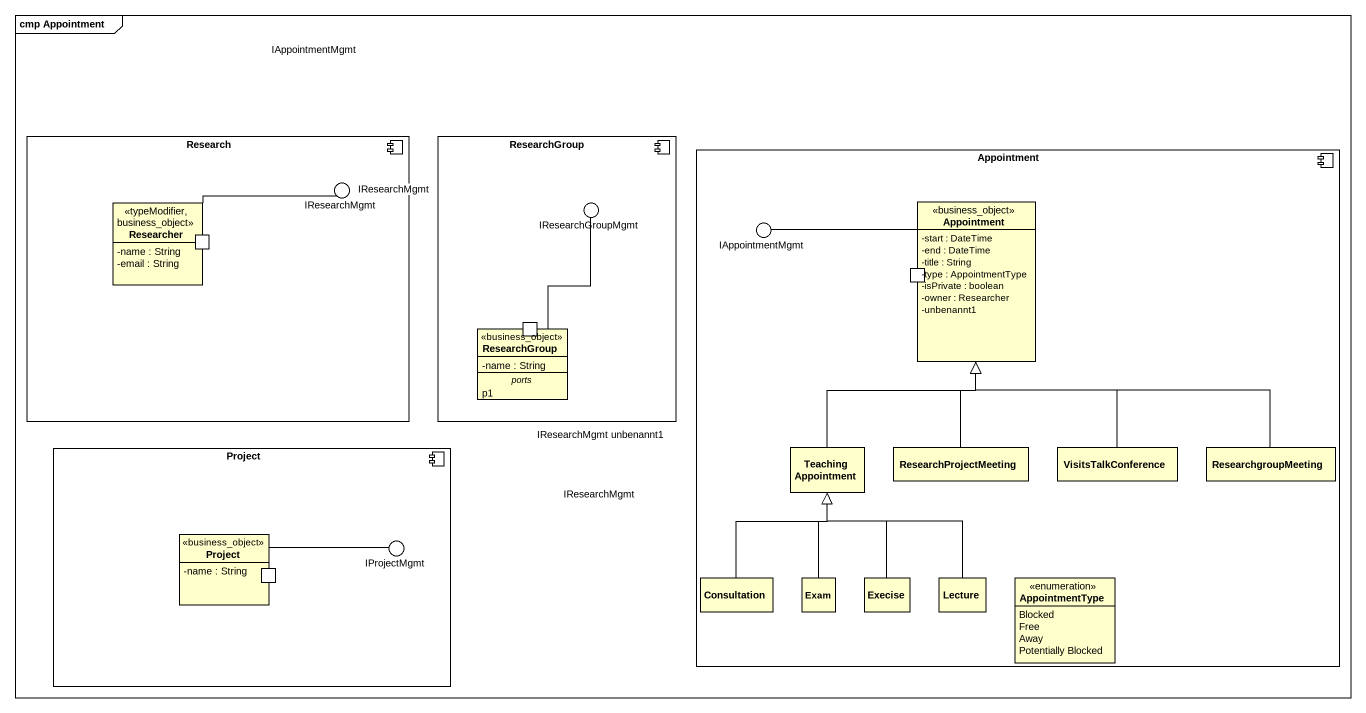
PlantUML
@startuml
mainframe cmp Appointment
allowmixing
hide circle
hide empty members
skinparam classAttributeIconSize 0
component Research {
  class Researcher <<typeModifier, business_object>> {
    -name : String
    -email : String
    -- ports --
    IAppointmentMgmt
  }
}
component ResearchGroup {
  class "ResearchGroup" as ResearchGroup_2 <<business_object>> {
    -name : String
    -- ports --
    p1
    -- ports --
    IResearchMgmt
  }
}
component Appointment {
  class "Appointment" as Appointment_2 <<business_object>> {
    -start : DateTime
    -end : DateTime
    -title : String
    -type : AppointmentType
    -isPrivate : boolean
    -owner : Researcher
    -unbenannt1
    -- ports --
    IResearchMgmt
  }
  class "Teaching Appointment" as Teaching_Appointment
  class ResearchProjectMeeting
  class VisitsTalkConference
  class ResearchgroupMeeting
  class Consultation
  class Exam
  class Execise
  class Lecture
  enum AppointmentType {
    Blocked
    Free
    Away
    Potentially Blocked
  }
}
() IResearchMgmt
() IResearchGroupMgmt
() "IAppointmentMgmt" as IAppointmentMgmt_2
component Project {
  class "Project" as Project_2 <<business_object>> {
    -name : String
    -- ports --
    IResearchMgmt unbenannt1
  }
}
() IProjectMgmt
Research -up- IResearchMgmt
ResearchGroup -up- IResearchGroupMgmt
Appointment -up- IAppointmentMgmt_2
Project -right- IProjectMgmt
IResearchMgmt -left- Researcher
IResearchGroupMgmt -- ResearchGroup_2
IAppointmentMgmt_2 -right- Appointment_2
Teaching_Appointment -up-|> Appointment_2
ResearchProjectMeeting -up-|> Appointment_2
VisitsTalkConference -up-|> Appointment_2
ResearchgroupMeeting -up-|> Appointment_2
IProjectMgmt -left- Project_2
Consultation -up-|> Teaching_Appointment
Exam -up-|> Teaching_Appointment
Execise -up-|> Teaching_Appointment
Lecture -up-|> Teaching_Appointment
@enduml
